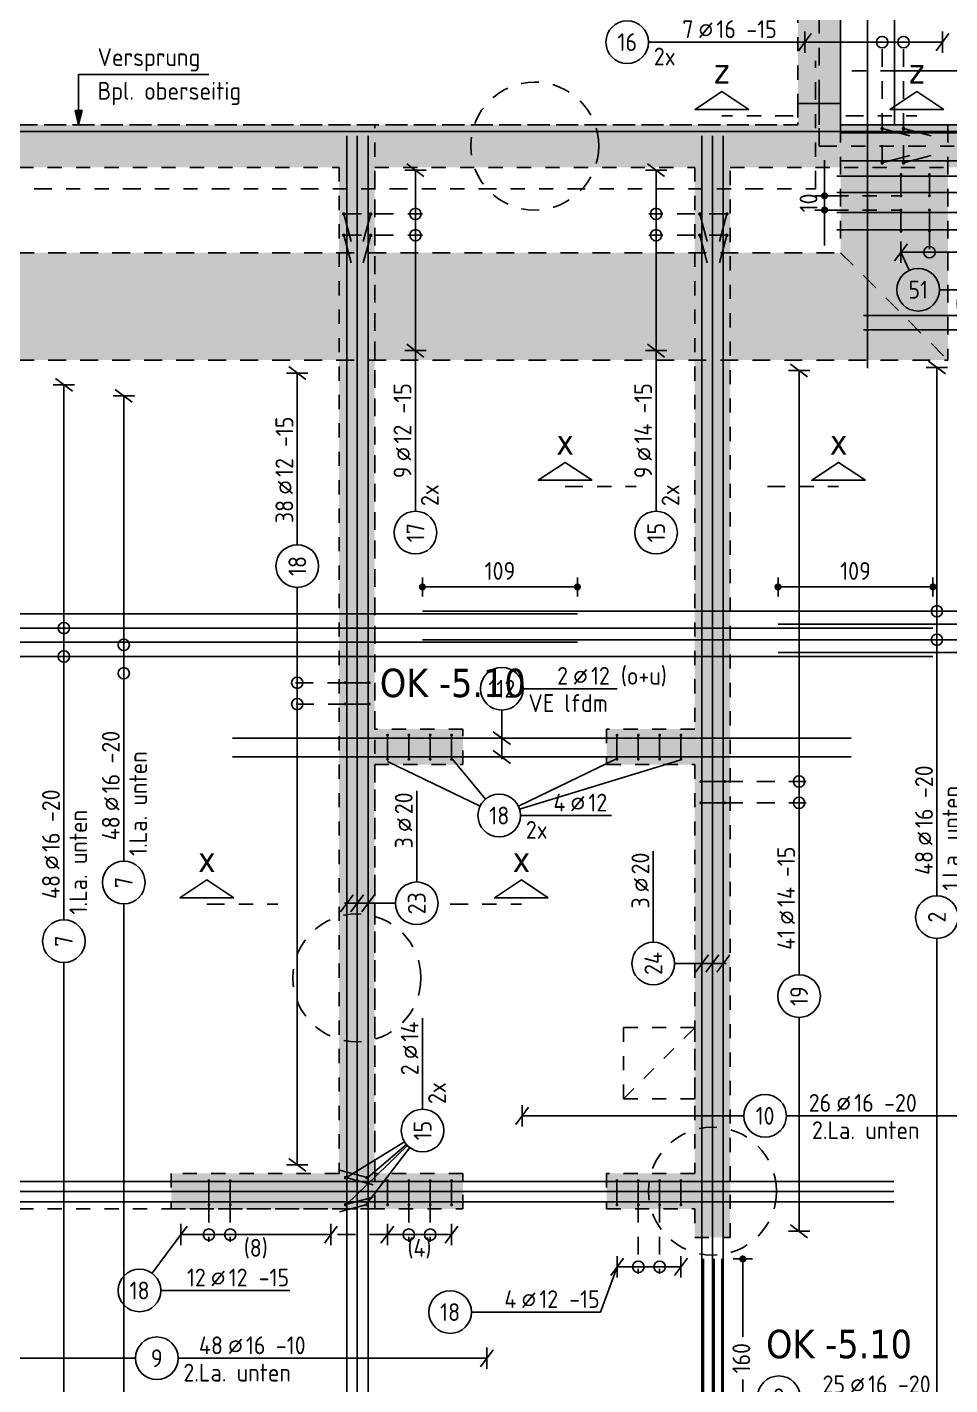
# Model space of a CAD drawing. Extents: x -28 to 85, y -37 to 54.
# Drawn here: x 8.87 to 15.36, y 27.65 to 37.2 of the extents above; entities that cross this region are included whole.
import ezdxf
from ezdxf.enums import TextEntityAlignment as Align

# ---------------------------------------------------------------- set-up
doc = ezdxf.new("R2010")
doc.units = 0
doc.header["$LTSCALE"] = 0.5
for name, pattern in [('AUSGEZOGEN', [1000.01, 1000, 0.01]), ('DASHDOTSMALL', [1.05, 0.5, -0.25, 0.05, -0.25]), ('DIVIDE2', [0.625, 0.25, -0.125, 0, -0.125, 0, -0.125]), ('DOT', [0.175, 0.05, -0.125]), ('HIDDEN2', [0.187, 0.125, -0.062]), ('HIDDEN4', [0.12, 0.02, -0.1]), ('PUNKT', [0.175, 0.05, -0.125]), ('STRICHPUNKT2', [0.55, 0.25, -0.125, 0.05, -0.125]), ('VERDECKT', [0.375, 0.25, -0.125])]:
    doc.linetypes.add(name, pattern=pattern)
for name, color, linetype in [('AFB', 7, 'Continuous'), ('AFU', 7, 'Continuous'), ('BETON', 7, 'Continuous'), ('DRUEBER', 7, 'Continuous'), ('grau_dunkel', 7, 'Continuous'), ('grau_hell', 7, 'Continuous'), ('Gründungspfähle', 7, 'Continuous'), ('MASSE', 7, 'Continuous'), ('OBJEKT', 7, 'Continuous'), ('RND', 7, 'Continuous'), ('SCHNITTE', 7, 'Continuous'), ('SCHRAFF', 7, 'Continuous'), ('TEXT', 7, 'Continuous'), ('VERDECKT', 7, 'Continuous'), ('Versprung oberseitig', 7, 'Continuous')]:
    doc.layers.add(name, color=color, linetype=linetype)
doc.layers.add('NOPLOT', color=7, linetype='Continuous', plot=False)
doc.styles.add('helv', font='tahoma.ttf')
doc.styles.add('txt', font='isocp.shx')
doc.linetypes.add('AFU_50K', pattern='A,0.15,["/",Standard,S=0.2,R=0,X=-0.01,Y=-0.1],0.07,["/",Standard,S=0.2,R=0,X=-0.01,Y=-0.1],0.15', length=0.37)
doc.dimstyles.new('DOT_I', dxfattribs={"dimscale": 0.5, "dimtxt": 0.25, "dimasz": 0.25, "dimexe": 0.1, "dimexo": 0.3, "dimgap": 0.1, "dimtad": 1, "dimdec": 3, "dimzin": 3, "dimtxsty": 'txt', "dimblk": 'DOT', "dimblk1": 'DOT', "dimblk2": 'DOT', "dimsah": 1, "dimcen": 0.1, "dimse1": 1, "dimse2": 1, "dimazin": 0, "dimtfac": 1, "dimtdec": 4, "dimtix": 1, "dimtmove": 2, "dimatfit": 3, "dimfxl": 0, "dimtvp": 1, "dimtolj": 1, "dimtzin": 0, "dimarcsym": 0})

# ---------------------------------------------------------------- blocks, each defined once
blk = doc.blocks.new('Pfeillinie')
at = {"layer": 'TEXT', "linetype": 'Continuous'}
blk.add_hatch(color=7, dxfattribs=at).paths.add_polyline_path([(0, 0), (-0.8, 0.2), (-0.8, 0), (-0.8, -0.2)])
at = {"layer": 'TEXT', "color": 7, "linetype": 'Continuous'}
for p, q in [((-0.8, 0), (-0.8, 0.2)), ((-0.8, 0.2), (0, 0)), ((-0.8, 0), (-0.8, -0.2)), ((-0.8, -0.2), (0, 0))]:
    blk.add_line(p, q, dxfattribs=at)
blk = doc.blocks.new('lei_gre')
at = {"layer": 'RND', "color": 7, "linetype": 'Continuous'}
for p, q in [((-0.09, -0.12), (0.09, 0.12)), ((0, 0.15), (0, -0.15))]:
    blk.add_line(p, q, dxfattribs=at)
blk = doc.blocks.new('RND_LEI')
at = {"layer": 'RND', "color": 7, "linetype": 'Continuous'}
blk.add_line((1.022, 0.066), (1.19, 0.27), dxfattribs=at)
for centre, radius in [((0, 0), 0.3), ((1.106, 0.168), 0.075)]:
    blk.add_circle(centre, radius, dxfattribs=at)
at = {"layer": 'RND', "color": 7, "linetype": 'Continuous', "style": 'txt'}
blk.add_attdef('ANZ', text='', height=0.25, dxfattribs=at).set_placement((0.931, 0.057), align=Align.RIGHT)
for tag, p in [('DUM', (1.253, 0.057)), ('ABSTD', (1.674, 0.057)), ('POSTXT', (0.374, -0.327))]:
    blk.add_attdef(tag, p, '', height=0.25, dxfattribs=at)
blk.add_attdef('POSL', text='', height=0.25, dxfattribs=at).set_placement((0, 0), align=Align.MIDDLE)
blk = doc.blocks.new('DOT')
at = {"layer": 'MASSE', "color": 7, "linetype": 'Continuous'}
for p, q in [((0, 0), (-1, 0)), ((0, 0.54), (0, -0.54))]:
    blk.add_line(p, q, dxfattribs=at)
at = {"layer": 'MASSE', "color": 7, "linetype": 'Continuous', "const_width": 0.2}
blk.add_lwpolyline([(-0.1, 0, 1), (0.1, 0, 1)], format="xyb", close=True, dxfattribs=at)
blk = doc.blocks.new('*D32')
at = {"layer": 'Defpoints', "color": 0, "linetype": 'AUSGEZOGEN', "transparency": 16777216}
for p in [(11.6481, 33.2656), (11.6481, 33.2656), (12.7377, 33.2656)]:
    blk.add_point(p, dxfattribs=at)
at = {"layer": 'MASSE', "color": 0, "linetype": 'AUSGEZOGEN', "lineweight": -2, "transparency": 16777216}
blk.add_line((12.6127, 33.2656), (11.7731, 33.2656), dxfattribs=at)
at = {"layer": 'MASSE', "color": 0, "linetype": 'AUSGEZOGEN', "lineweight": -2, "transparency": 16777216, "xscale": 0.125, "yscale": 0.125, "zscale": 0.125, "rotation": 180}
blk.add_blockref('DOT', (11.6481, 33.2656), dxfattribs=at)
at = {"layer": 'MASSE', "color": 0, "linetype": 'AUSGEZOGEN', "lineweight": -2, "transparency": 16777216, "xscale": 0.125, "yscale": 0.125, "zscale": 0.125}
blk.add_blockref('DOT', (12.7377, 33.2656), dxfattribs=at)
at = {"layer": 'MASSE', "color": 0, "linetype": 'AUSGEZOGEN', "transparency": 16777216, "insert": (12.1929, 33.3781), "char_height": 0.125, "attachment_point": 5, "style": 'txt'}
blk.add_mtext('\\A1;109', dxfattribs=at)
blk = doc.blocks.new('*D34')
at = {"layer": 'Defpoints', "color": 0, "linetype": 'AUSGEZOGEN', "transparency": 16777216}
for p in [(14.1481, 33.2656), (14.1481, 33.2656), (15.2377, 33.2656)]:
    blk.add_point(p, dxfattribs=at)
at = {"layer": 'MASSE', "color": 0, "linetype": 'AUSGEZOGEN', "lineweight": -2, "transparency": 16777216}
blk.add_line((15.1127, 33.2656), (14.2731, 33.2656), dxfattribs=at)
at = {"layer": 'MASSE', "color": 0, "linetype": 'AUSGEZOGEN', "lineweight": -2, "transparency": 16777216, "xscale": 0.125, "yscale": 0.125, "zscale": 0.125, "rotation": 180}
blk.add_blockref('DOT', (14.1481, 33.2656), dxfattribs=at)
at = {"layer": 'MASSE', "color": 0, "linetype": 'AUSGEZOGEN', "lineweight": -2, "transparency": 16777216, "xscale": 0.125, "yscale": 0.125, "zscale": 0.125}
blk.add_blockref('DOT', (15.2377, 33.2656), dxfattribs=at)
at = {"layer": 'MASSE', "color": 0, "linetype": 'AUSGEZOGEN', "transparency": 16777216, "insert": (14.6929, 33.3781), "char_height": 0.125, "attachment_point": 5, "style": 'txt'}
blk.add_mtext('\\A1;109', dxfattribs=at)
blk = doc.blocks.new('*D42')
at = {"layer": 'Defpoints', "color": 0, "linetype": 'AUSGEZOGEN', "transparency": 16777216}
for p in [(13.9004, 28.5391), (13.9004, 28.5391), (13.9004, 26.9391)]:
    blk.add_point(p, dxfattribs=at)
at = {"layer": 'MASSE', "color": 0, "linetype": 'AUSGEZOGEN', "lineweight": -2, "transparency": 16777216}
for p, q in [((13.9004, 28.4141), (13.9004, 27.991)), ((13.9004, 27.0641), (13.9004, 27.6909))]:
    blk.add_line(p, q, dxfattribs=at)
at = {"layer": 'MASSE', "color": 0, "linetype": 'AUSGEZOGEN', "lineweight": -2, "transparency": 16777216, "xscale": 0.125, "yscale": 0.125, "zscale": 0.125}
for p, rotation in [((13.9004, 28.5391), 90), ((13.9004, 26.9391), 270)]:
    blk.add_blockref('DOT', p, dxfattribs=dict(at, rotation=rotation))
at = {"layer": 'MASSE', "color": 0, "linetype": 'AUSGEZOGEN', "transparency": 16777216, "insert": (13.8901, 27.8409), "char_height": 0.125, "attachment_point": 5, "rotation": 90, "style": 'txt'}
blk.add_mtext('\\A1;160', dxfattribs=at)
blk = doc.blocks.new('SCHN-2')
at = {"layer": 'SCHNITTE', "color": 6, "linetype": 'Continuous'}
blk.add_lwpolyline([(0.378, 0.088), (0, 0.34), (-0.378, 0.088)], close=True, dxfattribs=at)
at = {"layer": 'SCHNITTE', "color": 1, "linetype": 'DASHDOTSMALL', "style": 'helv'}
blk.add_attdef('SCHN-2', text='', height=0.35, dxfattribs=at).set_placement((0, 0.45), align=Align.CENTER)
blk = doc.blocks.new('*D65')
at = {"layer": 'Defpoints', "color": 0, "linetype": 'AUSGEZOGEN', "transparency": 16777216}
for p in [(14.4752, 36.0164), (14.4752, 36.0164), (14.4752, 35.9164)]:
    blk.add_point(p, dxfattribs=at)
at = {"layer": 'MASSE', "color": 0, "linetype": 'AUSGEZOGEN', "lineweight": -2, "transparency": 16777216}
for p, q in [((14.4752, 36.1414), (14.4752, 36.2664)), ((14.4752, 35.9164), (14.4752, 36.0164)), ((14.4752, 35.7914), (14.4752, 35.6664))]:
    blk.add_line(p, q, dxfattribs=at)
at = {"layer": 'MASSE', "color": 0, "linetype": 'AUSGEZOGEN', "lineweight": -2, "transparency": 16777216, "xscale": 0.125, "yscale": 0.125, "zscale": 0.125}
for p, rotation in [((14.4752, 36.0164), 270), ((14.4752, 35.9164), 90)]:
    blk.add_blockref('DOT', p, dxfattribs=dict(at, rotation=rotation))
at = {"layer": 'MASSE', "color": 0, "linetype": 'AUSGEZOGEN', "transparency": 16777216, "insert": (14.3627, 35.9664), "char_height": 0.125, "attachment_point": 5, "rotation": 90, "style": 'txt'}
blk.add_mtext('\\A1;10', dxfattribs=at)

msp = doc.modelspace()

# ---------------------------------------------------------------- hatches: boundary and pattern name
at = {"layer": 'grau_hell'}
h = msp.add_hatch(color=9, dxfattribs=at)
h.paths.add_polyline_path([(14.58765, 35.61637), (15.34265, 34.86137), (15.34265, 36.51637), (14.58765, 36.51637)])
h.paths.add_polyline_path([(2.04278, 35.61637), (2.04278, 34.86137), (15.34265, 34.86137), (14.58765, 35.61637)])
at = {"layer": 'SCHRAFF', "linetype": 'AUSGEZOGEN'}
h = msp.add_hatch(dxfattribs=at)
h.set_pattern_fill('DOTS', scale=0.05, double=1)
h.set_pattern_definition([(0, (-2.69238, 6.23199), (0.0396875, 0.079375), [0, -0.079375])])
h.paths.add_polyline_path([(17.58765, 36.51637), (14.58765, 36.51637), (14.58765, 38.93271), (14.28765, 38.93271), (14.28765, 36.51637), (6.31265, 36.51637), (6.31265, 38.93271), (6.06265, 38.93271), (6.06265, 36.51637), (3.81265, 36.51637), (3.81265, 36.96637), (3.56265, 36.96637), (3.56265, 28.42137), (3.81265, 28.42137), (3.81265, 28.89137), (4.99765, 28.89137), (4.99765, 29.14137), (3.81265, 29.14137), (3.81265, 36.21637), (11.06265, 36.21637), (11.06265, 29.14137), (9.88265, 29.14137), (9.88265, 28.89137), (11.93265, 28.89137), (11.93265, 29.14137), (11.31265, 29.14137), (11.31265, 32.01637), (11.93265, 32.01637), (11.93265, 32.26637), (11.31265, 32.26637), (11.31265, 36.21637), (13.56265, 36.21637), (13.56265, 32.26637), (12.94265, 32.26637), (12.94265, 32.01637), (13.56265, 32.01637), (13.56265, 29.14137), (12.94265, 29.14137), (12.94265, 28.89137), (13.56265, 28.89137), (13.56265, 28.69137), (13.81265, 28.69137), (13.81265, 36.21637), (17.28765, 36.21637), (17.28765, 27.04137), (13.81265, 27.04137), (13.81265, 27.19137), (13.56265, 27.19137), (13.56265, 25.79137), (13.81265, 25.79137), (13.81265, 26.79137), (17.28765, 26.79137), (17.28765, 21.96637), (13.81265, 21.96637), (13.81265, 22.76637), (13.56265, 22.76637), (13.56265, 21.56637), (13.81265, 21.56637), (13.81265, 21.71637), (17.28765, 21.71637), (17.28765, 20.92047), (17.58765, 20.92047)])

# ---------------------------------------------------------------- linework, layer by layer
at = {"layer": 'AFB', "color": 1, "linetype": 'DIVIDE2'}
for p, q in [((14.43765, 38.93271), (14.43765, 36.66637)), ((14.41265, 36.06637), (14.41265, 36.96637)), ((14.43765, 36.36637), (14.43765, 36.51637)), ((14.43765, 36.36637), (17.43765, 36.36637)), ((2.04278, 36.06637), (14.41265, 36.06637))]:
    msp.add_line(p, q, dxfattribs=at)
at = {"layer": 'AFU', "color": 1, "linetype": 'AUSGEZOGEN'}
msp.add_line((14.43765, 36.81637), (14.43765, 36.51637), dxfattribs=at)
at = {"layer": 'AFU', "color": 8, "linetype": 'AFU_50K'}
msp.add_line((14.28765, 36.66637), (14.58765, 36.66637), dxfattribs=at)
at = {"layer": 'BETON', "color": 6, "linetype": 'AUSGEZOGEN'}
for p, q in [((14.58765, 36.51637), (14.58765, 38.93271)), ((17.58765, 36.51637), (14.58765, 36.51637))]:
    msp.add_line(p, q, dxfattribs=at)
at = {"layer": 'DRUEBER', "color": 7, "linetype": 'PUNKT', "lineweight": -2}
for p, q in [((14.28765, 38.93271), (14.28765, 36.51637)), ((14.28765, 36.51637), (6.31265, 36.51637)), ((3.81265, 36.21637), (11.06265, 36.21637)), ((11.06265, 36.21637), (11.06265, 29.14137)), ((11.31265, 32.26637), (11.31265, 36.21637)), ((11.31265, 36.21637), (13.56265, 36.21637)), ((13.56265, 36.21637), (13.56265, 32.26637)), ((13.81265, 28.69137), (13.81265, 36.21637)), ((13.81265, 36.21637), (17.28765, 36.21637)), ((11.93265, 32.26637), (11.31265, 32.26637)), ((11.93265, 32.01637), (11.93265, 32.26637)), ((13.56265, 32.26637), (12.94265, 32.26637)), ((12.94265, 32.26637), (12.94265, 32.01637)), ((11.31265, 29.14137), (11.31265, 32.01637)), ((11.31265, 32.01637), (11.93265, 32.01637)), ((12.94265, 32.01637), (13.56265, 32.01637)), ((13.56265, 32.01637), (13.56265, 29.14137)), ((11.06265, 29.14137), (9.88265, 29.14137)), ((9.88265, 29.14137), (9.88265, 28.89137)), ((11.93265, 29.14137), (11.31265, 29.14137)), ((11.93265, 28.89137), (11.93265, 29.14137)), ((13.56265, 29.14137), (12.94265, 29.14137)), ((12.94265, 29.14137), (12.94265, 28.89137)), ((9.88265, 28.89137), (11.93265, 28.89137)), ((12.94265, 28.89137), (13.56265, 28.89137)), ((13.56265, 28.89137), (13.56265, 28.69137)), ((13.56265, 28.69137), (13.81265, 28.69137))]:
    msp.add_line(p, q, dxfattribs=at)
at = {"layer": 'DRUEBER', "color": 7, "linetype": 'HIDDEN2'}
msp.add_line((14.96765, 36.89637), (14.58765, 36.89637), dxfattribs=at)
at = {"layer": 'DRUEBER', "color": 7, "linetype": 'PUNKT', "lineweight": -2}
msp.add_lwpolyline([(14.58765, 38.93271), (14.58765, 36.51637), (17.58765, 36.51637), (17.58765, 20.92047)], dxfattribs=at)
at = {"layer": 'grau_dunkel', "color": 171, "linetype": 'DOT'}
msp.add_line((13.06265, 29.66637), (13.56265, 30.16637), dxfattribs=at)
at = {"layer": 'Gründungspfähle', "color": 171, "linetype": 'VERDECKT'}
for centre in [(12.43765, 36.36637), (11.18765, 30.51637), (13.68765, 29.01637)]:
    msp.add_circle(centre, 0.45, dxfattribs=at)
at = {"layer": 'MASSE', "color": 102, "linetype": 'HIDDEN4'}
for p, q in [((14.54266, 36.01638), (15.01265, 36.01638)), ((14.54266, 35.91638), (15.01265, 35.91638))]:
    msp.add_line(p, q, dxfattribs=at)
at = {"layer": 'NOPLOT', "color": 191, "linetype": 'AUSGEZOGEN'}
msp.add_line((14.77765, 37.43835), (14.77765, 34.80365), dxfattribs=at)
at = {"layer": 'OBJEKT', "color": 7, "linetype": 'AUSGEZOGEN'}
for p, q in [((14.96765, 36.51637), (14.96765, 38.93271)), ((17.96765, 36.89637), (14.96765, 36.89637))]:
    msp.add_line(p, q, dxfattribs=at)
at = {"layer": 'OBJEKT', "color": 7, "linetype": 'DOT'}
msp.add_lwpolyline([(13.06265, 30.16637), (13.56265, 30.16637), (13.56265, 29.66637), (13.06265, 29.66637)], close=True, dxfattribs=at)
at = {"layer": 'RND', "color": 102, "linetype": 'VERDECKT'}
for p, q in [((14.88061, 36.24777), (14.88061, 37.14724)), ((15.03061, 36.24777), (15.03061, 37.14724)), ((11.09467, 35.88891), (11.64878, 35.88891)), ((13.78849, 35.88891), (13.24067, 35.88891)), ((11.09467, 35.73891), (11.64878, 35.73891)), ((13.78849, 35.73891), (13.24067, 35.73891)), ((15.21265, 35.76638), (15.21265, 35.56977)), ((11.10494, 32.59217), (10.71846, 32.59217)), ((11.10994, 32.44217), (10.71846, 32.44217)), ((13.77496, 31.89734), (14.346, 31.89734)), ((13.77496, 31.74734), (14.346, 31.74734)), ((10.14706, 28.92023), (10.14706, 28.66035)), ((10.29706, 28.92023), (10.29706, 28.66035)), ((11.55296, 28.92023), (11.55296, 28.66035)), ((11.70296, 28.92023), (11.70296, 28.66035)), ((13.16592, 28.92023), (13.16592, 28.4341)), ((13.31592, 28.92023), (13.31592, 28.4341))]:
    msp.add_line(p, q, dxfattribs=at)
at = {"layer": 'RND', "color": 7, "linetype": 'AUSGEZOGEN'}
for p, q in [((14.33732, 37.09724), (13.23808, 37.09724)), ((13.23808, 37.09724), (14.14433, 37.09724)), ((15.3045, 37.09724), (14.33732, 37.09724)), ((11.59878, 36.19654), (11.59878, 34.92775)), ((13.29067, 36.19654), (13.29067, 34.92775)), ((16.61265, 35.61977), (15.01265, 35.61977)), ((15.01265, 35.61977), (15.07112, 35.49251)), ((15.28374, 35.35621), (16.21499, 35.35621)), ((11.59878, 34.92775), (11.59878, 33.79748)), ((13.29067, 34.92775), (13.29067, 33.79748)), ((10.76846, 34.77029), (10.76846, 33.56264)), ((14.296, 30.53834), (14.296, 34.78804)), ((15.26535, 34.80934), (15.26535, 31.09371)), ((9.12748, 34.68666), (9.12748, 30.92476)), ((11.59878, 33.79748), (11.59878, 34.70373)), ((13.29067, 33.79748), (13.29067, 34.70373)), ((9.54816, 34.60912), (9.54816, 31.33699)), ((10.76846, 33.26264), (10.76846, 29.20119)), ((12.35641, 32.54982), (13.01641, 32.54982)), ((11.60778, 31.19057), (11.60778, 31.83057)), ((12.33827, 31.65788), (12.97827, 31.65788)), ((13.27136, 30.7674), (13.27136, 31.4074)), ((9.54816, 31.03699), (9.54816, 25.21323)), ((15.26535, 30.79371), (15.26535, 25.47615)), ((9.12748, 30.62476), (9.12748, 25.33584)), ((11.6495, 29.59207), (11.6495, 30.23207)), ((14.296, 28.73389), (14.296, 30.23834)), ((12.34873, 29.5461), (13.90681, 29.5461)), ((14.20681, 29.5461), (17.27933, 29.5461)), ((9.94895, 28.71035), (9.74848, 28.43868)), ((11.00404, 28.71035), (9.94895, 28.71035)), ((11.85302, 28.71035), (11.40154, 28.71035)), ((13.01677, 28.4841), (12.89924, 28.16583)), ((13.46574, 28.4841), (13.01677, 28.4841)), ((9.80942, 28.31799), (10.71567, 28.31799)), ((11.99299, 28.16583), (12.89924, 28.16583)), ((7.36336, 27.84099), (9.63036, 27.84099)), ((9.93036, 27.84099), (12.1009, 27.84099))]:
    msp.add_line(p, q, dxfattribs=at)
at = {"layer": 'RND', "color": 102, "linetype": 'AUSGEZOGEN'}
for p, q in [((12.20641, 32.39982), (12.20641, 32.05413)), ((12.05331, 31.72336), (11.40293, 32.03895)), ((12.09245, 31.77329), (11.85695, 32.05692)), ((12.32326, 31.72328), (13.02122, 32.06141)), ((12.33165, 31.70195), (13.45726, 32.04793)), ((11.45778, 31.04057), (11.09998, 31.04057)), ((13.42136, 30.6174), (13.78407, 30.6174)), ((11.52193, 29.36318), (11.11474, 29.11136)), ((11.54201, 29.33745), (11.11474, 28.92162)), ((11.55849, 29.32284), (11.25224, 28.92162)), ((11.53575, 29.3443), (11.26474, 29.11136))]:
    msp.add_line(p, q, dxfattribs=at)
at = {"layer": 'RND', "color": 7, "linetype": 'VERDECKT'}
msp.add_line((11.40154, 28.71035), (11.00404, 28.71035), dxfattribs=at)
at = {"layer": 'RND', "color": 102, "linetype": 'AUSGEZOGEN'}
msp.add_lwpolyline([(9.23122, 36.51637), (9.23122, 36.86997), (10.14615, 36.86997)], dxfattribs=at)
at = {"layer": 'RND', "color": 7, "linetype": 'AUSGEZOGEN'}
for points, const_width in [([(14.87436, 36.48926, 1), (14.88686, 36.48926, 1)], 0.0125), ([(15.02436, 36.48926, 1), (15.03686, 36.48926, 1)], 0.0125), ([(14.87436, 36.24777, 1), (14.88686, 36.24777, 1)], 0.0125), ([(15.02436, 36.24777, 1), (15.03686, 36.24777, 1)], 0.0125), ([(15.01265, 36.17138, 1), (15.01265, 36.16138, 1)], 0.01), ([(15.21265, 36.17138, 1), (15.21265, 36.16138, 1)], 0.01), ([(15.01265, 36.02138, 1), (15.01265, 36.01138, 1)], 0.01), ([(15.21265, 36.02138, 1), (15.21265, 36.01138, 1)], 0.01), ([(15.01265, 35.92138, 1), (15.01265, 35.91138, 1)], 0.01), ([(15.21265, 35.92138, 1), (15.21265, 35.91138, 1)], 0.01), ([(11.09467, 35.89516, 1), (11.09467, 35.88266, 1)], 0.0125), ([(11.2844, 35.89516, 1), (11.2844, 35.88266, 1)], 0.0125), ([(13.59875, 35.89516, 1), (13.59875, 35.88266, 1)], 0.0125), ([(13.78849, 35.89516, 1), (13.78849, 35.88266, 1)], 0.0125), ([(11.09467, 35.74516, 1), (11.09467, 35.73266, 1)], 0.0125), ([(11.2844, 35.74516, 1), (11.2844, 35.73266, 1)], 0.0125), ([(13.59875, 35.74516, 1), (13.59875, 35.73266, 1)], 0.0125), ([(13.78849, 35.74516, 1), (13.78849, 35.73266, 1)], 0.0125), ([(15.01265, 35.77138, 1), (15.01265, 35.76138, 1)], 0.01), ([(15.21265, 35.77138, 1), (15.21265, 35.76138, 1)], 0.01), ([(11.09994, 32.59217, 1), (11.10994, 32.59217, 1)], 0.01), ([(11.26996, 32.59217, 1), (11.27996, 32.59217, 1)], 0.01), ([(11.09994, 32.44217, 1), (11.10994, 32.44217, 1)], 0.01), ([(11.26996, 32.44217, 1), (11.27996, 32.44217, 1)], 0.01), ([(11.40296, 32.22883, 1), (11.40296, 32.21883, 1)], 0.01), ([(11.55296, 32.22883, 1), (11.55296, 32.21883, 1)], 0.01), ([(11.70296, 32.22883, 1), (11.70296, 32.21883, 1)], 0.01), ([(11.85296, 32.22883, 1), (11.85296, 32.21883, 1)], 0.01), ([(13.01592, 32.22883, 1), (13.01592, 32.21883, 1)], 0.01), ([(13.16592, 32.22883, 1), (13.16592, 32.21883, 1)], 0.01), ([(13.31592, 32.22883, 1), (13.31592, 32.21883, 1)], 0.01), ([(13.46592, 32.22883, 1), (13.46592, 32.21883, 1)], 0.01), ([(11.40296, 32.05881, 1), (11.40296, 32.04881, 1)], 0.01), ([(11.55296, 32.05881, 1), (11.55296, 32.04881, 1)], 0.01), ([(11.70296, 32.05881, 1), (11.70296, 32.04881, 1)], 0.01), ([(11.85296, 32.05881, 1), (11.85296, 32.04881, 1)], 0.01), ([(13.01592, 32.05881, 1), (13.01592, 32.04881, 1)], 0.01), ([(13.16592, 32.05881, 1), (13.16592, 32.04881, 1)], 0.01), ([(13.31592, 32.05881, 1), (13.31592, 32.04881, 1)], 0.01), ([(13.46592, 32.05881, 1), (13.46592, 32.04881, 1)], 0.01), ([(13.59994, 31.89734, 1), (13.60994, 31.89734, 1)], 0.01), ([(13.76996, 31.89734, 1), (13.77996, 31.89734, 1)], 0.01), ([(13.59994, 31.74734, 1), (13.60994, 31.74734, 1)], 0.01), ([(13.76996, 31.74734, 1), (13.77996, 31.74734, 1)], 0.01), ([(11.10224, 29.11136, 1), (11.11474, 29.11136, 1)], 0.0125), ([(11.25224, 29.11136, 1), (11.26474, 29.11136, 1)], 0.0125), ([(10.14706, 29.09524, 1), (10.14706, 29.08524, 1)], 0.01), ([(10.29706, 29.09524, 1), (10.29706, 29.08524, 1)], 0.01), ([(11.40296, 29.09524, 1), (11.40296, 29.08524, 1)], 0.01), ([(11.55296, 29.09524, 1), (11.55296, 29.08524, 1)], 0.01), ([(11.70296, 29.09524, 1), (11.70296, 29.08524, 1)], 0.01), ([(11.85296, 29.09524, 1), (11.85296, 29.08524, 1)], 0.01), ([(13.01592, 29.09524, 1), (13.01592, 29.08524, 1)], 0.01), ([(13.16592, 29.09524, 1), (13.16592, 29.08524, 1)], 0.01), ([(13.31592, 29.09524, 1), (13.31592, 29.08524, 1)], 0.01), ([(13.46592, 29.09524, 1), (13.46592, 29.08524, 1)], 0.01), ([(11.10224, 28.92162, 1), (11.11474, 28.92162, 1)], 0.0125), ([(11.25224, 28.92162, 1), (11.26474, 28.92162, 1)], 0.0125), ([(10.14706, 28.92523, 1), (10.14706, 28.91523, 1)], 0.01), ([(10.29706, 28.92523, 1), (10.29706, 28.91523, 1)], 0.01), ([(11.40296, 28.92523, 1), (11.40296, 28.91523, 1)], 0.01), ([(11.55296, 28.92523, 1), (11.55296, 28.91523, 1)], 0.01), ([(11.70296, 28.92523, 1), (11.70296, 28.91523, 1)], 0.01), ([(11.85296, 28.92523, 1), (11.85296, 28.91523, 1)], 0.01), ([(13.01592, 28.92523, 1), (13.01592, 28.91523, 1)], 0.01), ([(13.16592, 28.92523, 1), (13.16592, 28.91523, 1)], 0.01), ([(13.31592, 28.92523, 1), (13.31592, 28.91523, 1)], 0.01), ([(13.46592, 28.92523, 1), (13.46592, 28.91523, 1)], 0.01)]:
    msp.add_lwpolyline(points, format="xyb", close=True, dxfattribs=dict(at, const_width=const_width))
at = {"layer": 'RND', "color": 1, "linetype": 'AUSGEZOGEN'}
for points in [[(14.88061, 36.48926), (15.0738, 36.43749)], [(15.03061, 36.48926), (15.2238, 36.43749)], [(16.06265, 36.46798), (2.06265, 36.46798)], [(11.11611, 36.43912), (11.11611, 24.68912)], [(11.18968, 36.43912), (11.18968, 24.68912)], [(11.26651, 36.43912), (11.26651, 24.68912)], [(13.61321, 36.43912), (13.61321, 26.93912)], [(13.68678, 36.43912), (13.68678, 26.93912)], [(13.76361, 36.43912), (13.76361, 26.93912)], [(14.58765, 36.45928), (17.55272, 36.45928)], [(14.88061, 36.24777), (15.0738, 36.29953)], [(15.03061, 36.24777), (15.2238, 36.29953)], [(14.58765, 36.26349), (17.55272, 36.26349)], [(14.56265, 36.15461), (17.06265, 36.15461)], [(15.01265, 36.16638), (15.01265, 36.01638)], [(15.21265, 36.16638), (15.21265, 36.01638)], [(14.56265, 36.03961), (17.06265, 36.03961)], [(15.01265, 35.91638), (15.01265, 35.76638)], [(15.21265, 35.91638), (15.21265, 35.76638)], [(11.09467, 35.88891), (11.14643, 35.69572)], [(11.2844, 35.88891), (11.23264, 35.69572)], [(13.59875, 35.88891), (13.65051, 35.69572)], [(13.78849, 35.88891), (13.73672, 35.69572)], [(14.56265, 35.8982), (17.06265, 35.8982)], [(11.09467, 35.73891), (11.14643, 35.54572)], [(11.2844, 35.73891), (11.23264, 35.54572)], [(13.59875, 35.73891), (13.65051, 35.54572)], [(13.78849, 35.73891), (13.73672, 35.54572)], [(14.56265, 35.77698), (17.06265, 35.77698)], [(14.74808, 35.17447), (17.54808, 35.17447)], [(14.74808, 35.07447), (17.54808, 35.07447)], [(1.53765, 33.07657), (12.73765, 33.07657)], [(11.64808, 33.09457), (17.54808, 33.09457)], [(11.64808, 33.09457), (17.54808, 33.09457)], [(4.03765, 32.97657), (15.23765, 32.97657)], [(14.14808, 33.00365), (17.54808, 33.00365)], [(1.53765, 32.87657), (12.73765, 32.87657)], [(11.64808, 32.89457), (17.54808, 32.89457)], [(4.03765, 32.77657), (15.23765, 32.77657)], [(14.14808, 32.80365), (17.54808, 32.80365)], [(11.10494, 32.59217), (11.27496, 32.59217)], [(11.10494, 32.44217), (11.27496, 32.44217)], [(10.31338, 32.20165), (14.66338, 32.20165)], [(11.40296, 32.22383), (11.40296, 32.05381)], [(11.55296, 32.22383), (11.55296, 32.05381)], [(11.70296, 32.22383), (11.70296, 32.05381)], [(11.85296, 32.22383), (11.85296, 32.05381)], [(13.01592, 32.22383), (13.01592, 32.05381)], [(13.16592, 32.22383), (13.16592, 32.05381)], [(13.31592, 32.22383), (13.31592, 32.05381)], [(13.46592, 32.22383), (13.46592, 32.05381)], [(10.31338, 32.06967), (14.66338, 32.06967)], [(13.60494, 31.89734), (13.77496, 31.89734)], [(13.60494, 31.74734), (13.77496, 31.74734)], [(11.0653, 29.16312), (11.25849, 29.11136)], [(2.46265, 29.08412), (14.96265, 29.08412)], [(10.14706, 29.09024), (10.14706, 28.92023)], [(10.29706, 29.09024), (10.29706, 28.92023)], [(11.10849, 29.11136), (11.30168, 29.0596)], [(11.40296, 29.09024), (11.40296, 28.92023)], [(11.55296, 29.09024), (11.55296, 28.92023)], [(11.70296, 29.09024), (11.70296, 28.92023)], [(11.85296, 29.09024), (11.85296, 28.92023)], [(13.01592, 29.09024), (13.01592, 28.92023)], [(13.16592, 29.09024), (13.16592, 28.92023)], [(13.31592, 29.09024), (13.31592, 28.92023)], [(13.46592, 29.09024), (13.46592, 28.92023)], [(2.46265, 29.0147), (14.96265, 29.0147)], [(2.46265, 28.94196), (14.96265, 28.94196)], [(11.10849, 28.92162), (11.30168, 28.97339)], [(11.0653, 28.86986), (11.25849, 28.92162)], [(13.62505, 20.53912), (13.62505, 28.53912)], [(13.69963, 20.53912), (13.69963, 28.53912)], [(13.75231, 20.53912), (13.75231, 28.53912)]]:
    msp.add_lwpolyline(points, dxfattribs=at)
at = {"layer": 'RND', "color": 7, "linetype": 'AUSGEZOGEN'}
for centre in [(14.88061, 37.09724), (15.03061, 37.09724), (11.59878, 35.88891), (13.29067, 35.88891), (11.59878, 35.73891), (13.29067, 35.73891), (15.21265, 35.61977), (15.26535, 33.09457), (9.12748, 32.97657), (9.54816, 32.85825), (15.26535, 32.89457), (9.12748, 32.77657), (9.54816, 32.65825), (10.76846, 32.59217), (10.76846, 32.44217), (14.296, 31.89734), (14.296, 31.74734), (10.14706, 28.71035), (10.29706, 28.71035), (11.55296, 28.71035), (11.70296, 28.71035), (13.16592, 28.4841), (13.31592, 28.4841)]:
    msp.add_circle(centre, 0.04, dxfattribs=at)
at = {"layer": 'SCHNITTE', "color": 6, "linetype": 'STRICHPUNKT2'}
for p, q in [((14.25356, 36.57996), (13.75356, 36.57996)), ((14.62394, 36.57996), (15.12394, 36.57996)), ((12.65136, 33.97188), (13.15136, 33.97188)), ((14.07413, 33.97188), (14.57413, 33.97188)), ((10.13255, 31.03505), (10.63255, 31.03505)), ((11.8441, 31.03505), (12.3441, 31.03505))]:
    msp.add_line(p, q, dxfattribs=at)
at = {"layer": 'VERDECKT', "color": 7, "linetype": 'VERDECKT'}
for p, q in [((14.58765, 36.51637), (14.58765, 35.61637)), ((15.34265, 36.51637), (15.34265, 34.86137)), ((2.04278, 35.61637), (14.58765, 35.61637)), ((14.58765, 35.61637), (15.34265, 34.86137)), ((2.04278, 34.86137), (15.34265, 34.86137))]:
    msp.add_line(p, q, dxfattribs=at)
at = {"layer": 'Versprung oberseitig', "color": 1, "linetype": 'HIDDEN2'}
for p, q in [((14.28765, 36.66637), (14.58765, 36.66637)), ((14.28765, 36.66637), (14.28765, 36.51637)), ((2.04278, 36.51637), (14.28765, 36.51637)), ((11.31265, 28.89137), (11.31265, 36.51637)), ((3.81265, 28.89137), (11.31265, 28.89137))]:
    msp.add_line(p, q, dxfattribs=at)

# ---------------------------------------------------------------- block references
at = {"layer": 'RND', "color": 7, "linetype": 'AUSGEZOGEN', "xscale": 0.5, "yscale": 0.5, "zscale": 0.5}
for p, values in [((13.08808, 37.09724), {'POSL': '16', 'DUM': '16', 'ANZ': '7', 'ABSTD': '-15', 'POSTXT': '2x'}), ((15.13374, 35.35621), {'POSL': '51', 'DUM': '14', 'ANZ': '13', 'ABSTD': '-20', 'POSTXT': ' (9+4)'}), ((12.20641, 32.54982), {'POSL': '112', 'DUM': '12', 'ANZ': '2', 'ABSTD': '(o+u)', 'POSTXT': 'VE lfdm'}), ((12.18827, 31.65788), {'POSL': '18', 'DUM': '12', 'ANZ': '4', 'POSTXT': '2x'}), ((14.05681, 29.5461), {'POSL': '10', 'DUM': '16', 'ANZ': '26', 'ABSTD': '-20', 'POSTXT': '  2.La. unten'}), ((9.65942, 28.31799), {'POSL': '18', 'DUM': '12', 'ANZ': '12', 'ABSTD': '-15'}), ((11.84299, 28.16583), {'POSL': '18', 'DUM': '12', 'ANZ': '4', 'ABSTD': '-15'}), ((9.78036, 27.84099), {'POSL': '9', 'DUM': '16', 'ANZ': '48', 'ABSTD': '-10', 'POSTXT': '2.La. unten'}), ((14.15422, 27.56663), {'POSL': '9', 'DUM': '16', 'ANZ': '25', 'ABSTD': '-20', 'POSTXT': '2.La. unten'})]:
    msp.add_blockref('RND_LEI', p, dxfattribs=at).add_auto_attribs(values)
for p, rotation in [((14.33732, 37.09724), 180), ((15.3045, 37.09724), 180), ((11.59878, 36.19654), 270), ((13.29067, 36.19654), 270), ((15.01265, 35.61977), 180), ((11.59878, 34.92775), 270), ((13.29067, 34.92775), 270), ((15.26535, 34.80934), 270), ((10.76846, 34.77029), 270), ((14.296, 34.78804), 90), ((9.12748, 34.68666), 270), ((9.54816, 34.60912), 270), ((10.76846, 29.20119), 270), ((9.94895, 28.71035), 180), ((11.00404, 28.71035), 180), ((11.40154, 28.71035), 180), ((11.85302, 28.71035), 180), ((14.296, 28.73389), 90), ((13.01677, 28.4841), 180), ((13.46574, 28.4841), 180)]:
    msp.add_blockref('lei_gre', p, dxfattribs=dict(at, rotation=rotation))
at = {"layer": 'RND', "color": 102, "linetype": 'AUSGEZOGEN'}
for name, p, xscale, yscale, zscale, rotation in [('Pfeillinie', (9.23122, 36.51637), 0.125, 0.125, 0.125, 270), ('lei_gre', (12.20641, 32.20165), 0.5, 0.5, 0.5, 270), ('lei_gre', (12.20641, 32.06967), 0.5, 0.5, 0.5, 270), ('lei_gre', (11.11611, 31.04057), 0.5, 0.5, 0.5, 180), ('lei_gre', (11.18968, 31.04057), 0.5, 0.5, 0.5, 180), ('lei_gre', (11.26651, 31.04057), 0.5, 0.5, 0.5, 180)]:
    msp.add_blockref(name, p, dxfattribs=dict(at, xscale=xscale, yscale=yscale, zscale=zscale, rotation=rotation))
at = {"layer": 'RND', "color": 7, "linetype": 'AUSGEZOGEN', "xscale": 0.5, "yscale": 0.5, "zscale": 0.5, "rotation": 90}
for p, values in [((11.59878, 33.64748), {'POSL': '17', 'DUM': '12', 'ANZ': '9', 'ABSTD': '-15', 'POSTXT': '2x'}), ((13.29067, 33.64748), {'POSL': '15', 'DUM': '14', 'ANZ': '9', 'ABSTD': '-15', 'POSTXT': '2x'}), ((10.76846, 33.41264), {'POSL': '18', 'DUM': '12', 'ANZ': '38', 'ABSTD': '-15'}), ((9.54816, 31.18699), {'POSL': '7', 'DUM': '16', 'ANZ': '48', 'ABSTD': '-20', 'POSTXT': '1.La. unten'}), ((15.26535, 30.94371), {'POSL': '2', 'DUM': '16', 'ANZ': '48', 'ABSTD': '-20', 'POSTXT': '1.La. unten'}), ((9.12748, 30.77476), {'POSL': '7', 'DUM': '16', 'ANZ': '48', 'ABSTD': '-20', 'POSTXT': '1.La. unten'}), ((11.60778, 31.04057), {'POSL': '23', 'DUM': '20', 'ANZ': '3'}), ((14.296, 30.38834), {'POSL': '19', 'DUM': '14', 'ANZ': '41', 'ABSTD': '-15'}), ((13.27136, 30.6174), {'POSL': '24', 'DUM': '20', 'ANZ': '3'}), ((11.6495, 29.44207), {'POSL': '15', 'DUM': '14', 'ANZ': '2', 'POSTXT': '2x'})]:
    msp.add_blockref('RND_LEI', p, dxfattribs=at).add_auto_attribs(values)
at = {"layer": 'RND', "color": 102, "linetype": 'AUSGEZOGEN', "xscale": 0.5, "yscale": 0.5, "zscale": 0.5}
for p in [(13.61321, 30.6174), (13.68678, 30.6174), (13.76361, 30.6174)]:
    msp.add_blockref('lei_gre', p, dxfattribs=at)
at = {"layer": 'RND', "color": 7, "linetype": 'AUSGEZOGEN', "xscale": 0.5, "yscale": 0.5, "zscale": 0.5}
for p in [(12.34873, 29.5461), (12.1009, 27.84099)]:
    msp.add_blockref('lei_gre', p, dxfattribs=at)
at = {"layer": 'SCHNITTE', "color": 6, "linetype": 'STRICHPUNKT2', "xscale": 0.5, "yscale": 0.5, "zscale": 0.5}
for p, values in [((13.75356, 36.57996), {'SCHN-2': 'z'}), ((15.12394, 36.57996), {'SCHN-2': 'z'}), ((12.65136, 33.97188), {'SCHN-2': 'x'}), ((14.57413, 33.97188), {'SCHN-2': 'x'}), ((10.13255, 31.03505), {'SCHN-2': 'x'}), ((12.3441, 31.03505), {'SCHN-2': 'x'})]:
    msp.add_blockref('SCHN-2', p, dxfattribs=at).add_auto_attribs(values)

# ---------------------------------------------------------------- texts
at = {"layer": 'NOPLOT', "color": 191, "linetype": 'AUSGEZOGEN', "style": 'helv'}
for p in [(11.34864, 32.49091), (14.06413, 27.84126)]:
    msp.add_text('OK -5.10', height=0.2, dxfattribs=at).set_placement(p)
at = {"layer": 'RND', "color": 7, "linetype": 'AUSGEZOGEN', "style": 'txt'}
for s, p in [('(8)', (10.4765, 28.61785)), ('(4)', (11.62728, 28.61785))]:
    msp.add_text(s, height=0.125, dxfattribs=at).set_placement(p, align=Align.MIDDLE)
at = {"layer": 'TEXT', "color": 7, "linetype": 'AUSGEZOGEN', "style": 'txt'}
for s, p in [('Versprung', (9.36432, 36.92965)), ('Bpl. oberseitig', (9.36432, 36.69215))]:
    msp.add_text(s, height=0.125, dxfattribs=at).set_placement(p)

# ---------------------------------------------------------------- dimensions: what is measured, and where the dimension line sits
at = {"layer": 'MASSE', "color": 7, "linetype": 'AUSGEZOGEN'}
dim = msp.add_linear_dim(base=(14.47516, 36.01638), p1=(14.47516, 35.91638), p2=(14.47516, 36.01638), angle=270, dimstyle='DOT_I', override={"dimdec": 0, "dimlfac": 100}, dxfattribs=at)
dim.commit()
dim.dimension.update_dxf_attribs({"geometry": '*D65', "text_midpoint": (14.36266, 35.96638)})
for base, p1, p2, picture, middle in [((11.64808, 33.26562), (12.73765, 33.26562), (11.64808, 33.26562), '*D32', (12.19287, 33.37812)), ((14.14808, 33.26562), (15.23765, 33.26562), (14.14808, 33.26562), '*D34', (14.69287, 33.37812))]:
    dim = msp.add_linear_dim(base=base, p1=p1, p2=p2, dimstyle='DOT_I', override={"dimdec": 0, "dimlfac": 100}, dxfattribs=at)
    dim.commit()
    dim.dimension.update_dxf_attribs({"geometry": picture, "text_midpoint": middle})
dim = msp.add_linear_dim(base=(13.90036, 28.53912), p1=(13.90036, 26.93912), p2=(13.90036, 28.53912), angle=90, dimstyle='DOT_I', override={"dimdec": 0, "dimlfac": 100}, dxfattribs=at)
dim.commit()
dim.dimension.update_dxf_attribs({"geometry": '*D42', "text_midpoint": (13.89009, 27.84095), "dimtype": 160})

doc.saveas('drawing.dxf')
